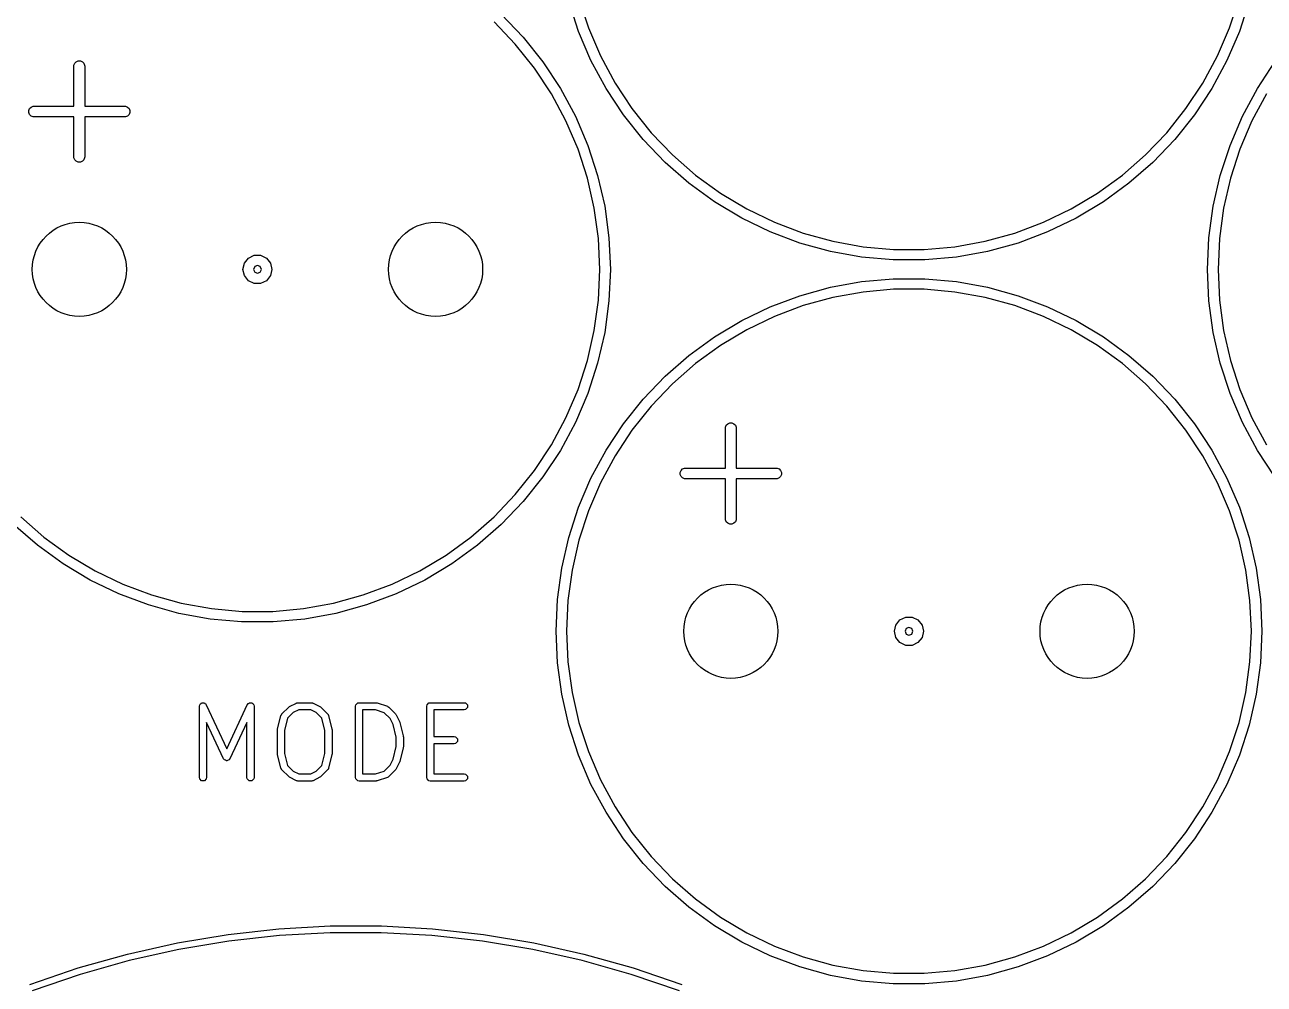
# Model space of a CAD drawing. Extents: x 0.11 to 3.93, y 0.1 to 4.17.
# Drawn here: x 0.721 to 1.405, y 2.981 to 3.512 of the extents above; entities that cross this region are included whole.
import ezdxf

# ---------------------------------------------------------------- set-up
doc = ezdxf.new("R2010")
doc.units = 0
doc.header["$MEASUREMENT"] = 0
doc.layers.add('BLACK', color=7, linetype='CONTINUOUS')

msp = doc.modelspace()

# ---------------------------------------------------------------- linework, layer by layer
at = {"layer": 'BLACK', "linetype": 'CONTINUOUS'}
for p, q in [((1.02657, 3.50786), (1.02116, 3.5245)), ((1.02676, 3.52605), (1.03201, 3.5099)), ((1.38626, 3.5099), (1.39151, 3.52605)), ((1.39711, 3.5245), (1.3917, 3.50786)), ((0.98389, 3.51732), (0.99598, 3.50468)), ((0.99161, 3.50085), (0.97988, 3.51312)), ((1.03344, 3.49177), (1.02657, 3.50786)), ((1.03201, 3.5099), (1.03868, 3.49429)), ((1.37959, 3.49429), (1.38626, 3.5099)), ((1.3917, 3.50786), (1.38482, 3.49177)), ((1.00219, 3.48758), (0.99161, 3.50085)), ((0.99598, 3.50468), (1.00689, 3.491)), ((1.03868, 3.49429), (1.04672, 3.47934)), ((1.37154, 3.47934), (1.37959, 3.49429)), ((0.74771, 3.48858), (0.74777, 3.48917)), ((0.74771, 3.46658), (0.74771, 3.48858)), ((0.74777, 3.48917), (0.74821, 3.49025)), ((0.74821, 3.49025), (0.74904, 3.49108)), ((0.74904, 3.49108), (0.75012, 3.49153)), ((0.75012, 3.49153), (0.75129, 3.49153)), ((0.75129, 3.49153), (0.75238, 3.49108)), ((0.75238, 3.49108), (0.7532, 3.49025)), ((0.7532, 3.49025), (0.75365, 3.48917)), ((0.75365, 3.48917), (0.75371, 3.48858)), ((0.75371, 3.48858), (0.75371, 3.46658)), ((1.01154, 3.47341), (1.00219, 3.48758)), ((1.00689, 3.491), (1.01653, 3.47639)), ((1.04174, 3.47636), (1.03344, 3.49177)), ((1.38482, 3.49177), (1.37653, 3.47636)), ((1.40174, 3.47639), (1.41138, 3.491)), ((1.04672, 3.47934), (1.05608, 3.46517)), ((1.36219, 3.46517), (1.37154, 3.47934)), ((1.01959, 3.45846), (1.01154, 3.47341)), ((1.01653, 3.47639), (1.02482, 3.46099)), ((1.05138, 3.46176), (1.04174, 3.47636)), ((1.37653, 3.47636), (1.36689, 3.46176)), ((1.39344, 3.46099), (1.40174, 3.47639)), ((1.40672, 3.47341), (1.39868, 3.45846)), ((0.72321, 3.46525), (0.72404, 3.46608)), ((0.72404, 3.46608), (0.72512, 3.46653)), ((0.72512, 3.46653), (0.72571, 3.46658)), ((0.72571, 3.46658), (0.74771, 3.46658)), ((0.75371, 3.46658), (0.77571, 3.46658)), ((0.77571, 3.46658), (0.77629, 3.46653)), ((0.77629, 3.46653), (0.77738, 3.46608)), ((0.77738, 3.46608), (0.7782, 3.46525)), ((0.72277, 3.46417), (0.72321, 3.46525)), ((0.72277, 3.463), (0.72277, 3.46417)), ((0.72321, 3.46192), (0.72277, 3.463)), ((0.72404, 3.46109), (0.72321, 3.46192)), ((0.72512, 3.46064), (0.72404, 3.46109)), ((0.72571, 3.46058), (0.72512, 3.46064)), ((0.74771, 3.46058), (0.72571, 3.46058)), ((0.74771, 3.43858), (0.74771, 3.46058)), ((0.77571, 3.46058), (0.75371, 3.46058)), ((0.75371, 3.46058), (0.75371, 3.43858)), ((0.77629, 3.46064), (0.77571, 3.46058)), ((0.77738, 3.46109), (0.77629, 3.46064)), ((0.7782, 3.46192), (0.77738, 3.46109)), ((0.7782, 3.46525), (0.77865, 3.46417)), ((0.77865, 3.463), (0.7782, 3.46192)), ((0.77865, 3.46417), (0.77865, 3.463)), ((1.02482, 3.46099), (1.0317, 3.4449)), ((1.06228, 3.44808), (1.05138, 3.46176)), ((1.05608, 3.46517), (1.06666, 3.4519)), ((1.35161, 3.4519), (1.36219, 3.46517)), ((1.36689, 3.46176), (1.35598, 3.44808)), ((1.38657, 3.4449), (1.39344, 3.46099)), ((1.02626, 3.44285), (1.01959, 3.45846)), ((1.06666, 3.4519), (1.07839, 3.43963)), ((1.33988, 3.43963), (1.35161, 3.4519)), ((1.39868, 3.45846), (1.39201, 3.44285)), ((1.0317, 3.4449), (1.03711, 3.42826)), ((1.07438, 3.43543), (1.06228, 3.44808)), ((1.35598, 3.44808), (1.34389, 3.43543)), ((1.38116, 3.42826), (1.38657, 3.4449)), ((0.74777, 3.438), (0.74771, 3.43858)), ((0.74821, 3.43692), (0.74777, 3.438)), ((0.75365, 3.438), (0.7532, 3.43692)), ((0.75371, 3.43858), (0.75365, 3.438)), ((1.03151, 3.42671), (1.02626, 3.44285)), ((1.07839, 3.43963), (1.09118, 3.42846)), ((1.32709, 3.42846), (1.33988, 3.43963)), ((1.39201, 3.44285), (1.38676, 3.42671)), ((0.74904, 3.43609), (0.74821, 3.43692)), ((0.75012, 3.43564), (0.74904, 3.43609)), ((0.75129, 3.43564), (0.75012, 3.43564)), ((0.75238, 3.43609), (0.75129, 3.43564)), ((0.7532, 3.43692), (0.75238, 3.43609)), ((1.08755, 3.42392), (1.07438, 3.43543)), ((1.34389, 3.43543), (1.33071, 3.42392)), ((1.03528, 3.41016), (1.03151, 3.42671)), ((1.03711, 3.42826), (1.041, 3.4112)), ((1.09118, 3.42846), (1.10491, 3.41848)), ((1.31336, 3.41848), (1.32709, 3.42846)), ((1.37727, 3.4112), (1.38116, 3.42826)), ((1.38676, 3.42671), (1.38298, 3.41016)), ((1.10171, 3.41364), (1.08755, 3.42392)), ((1.10491, 3.41848), (1.11948, 3.40978)), ((1.29879, 3.40978), (1.31336, 3.41848)), ((1.33071, 3.42392), (1.31656, 3.41364)), ((1.041, 3.4112), (1.04335, 3.39386)), ((1.11673, 3.40466), (1.10171, 3.41364)), ((1.31656, 3.41364), (1.30154, 3.40466)), ((1.37492, 3.39386), (1.37727, 3.4112)), ((1.03756, 3.39334), (1.03528, 3.41016)), ((1.13249, 3.39707), (1.11673, 3.40466)), ((1.11948, 3.40978), (1.13478, 3.40241)), ((1.28349, 3.40241), (1.29879, 3.40978)), ((1.30154, 3.40466), (1.28577, 3.39707)), ((1.38298, 3.41016), (1.3807, 3.39334)), ((1.14888, 3.39092), (1.13249, 3.39707)), ((1.13478, 3.40241), (1.15067, 3.39645)), ((1.2676, 3.39645), (1.28349, 3.40241)), ((1.28577, 3.39707), (1.26939, 3.39092)), ((1.03832, 3.37638), (1.03756, 3.39334)), ((1.04335, 3.39386), (1.04413, 3.37638)), ((1.16574, 3.38627), (1.14888, 3.39092)), ((1.15067, 3.39645), (1.16704, 3.39193)), ((1.16704, 3.39193), (1.18374, 3.3889)), ((1.23453, 3.3889), (1.25123, 3.39193)), ((1.25123, 3.39193), (1.2676, 3.39645)), ((1.26939, 3.39092), (1.25253, 3.38627)), ((1.37413, 3.37638), (1.37492, 3.39386)), ((1.3807, 3.39334), (1.37994, 3.37638)), ((0.84415, 3.38263), (0.84735, 3.38418)), ((0.84735, 3.38418), (0.85091, 3.38418)), ((0.85091, 3.38418), (0.85412, 3.38263)), ((1.18296, 3.38314), (1.16574, 3.38627)), ((1.18374, 3.3889), (1.20065, 3.38738)), ((1.20065, 3.38738), (1.21762, 3.38738)), ((1.21762, 3.38738), (1.23453, 3.3889)), ((1.25253, 3.38627), (1.23531, 3.38314)), ((0.84113, 3.37638), (0.84193, 3.37985)), ((0.84193, 3.37291), (0.84113, 3.37638)), ((0.84193, 3.37985), (0.84415, 3.38263)), ((0.8476, 3.37791), (0.84697, 3.37638)), ((0.84697, 3.37638), (0.8476, 3.37485)), ((0.84913, 3.37854), (0.8476, 3.37791)), ((0.85066, 3.37791), (0.84913, 3.37854)), ((0.8513, 3.37638), (0.85066, 3.37791)), ((0.85066, 3.37485), (0.8513, 3.37638)), ((0.85412, 3.38263), (0.85634, 3.37985)), ((0.85634, 3.37985), (0.85713, 3.37638)), ((0.85713, 3.37638), (0.85634, 3.37291)), ((1.03756, 3.35942), (1.03832, 3.37638)), ((1.04413, 3.37638), (1.04335, 3.3589)), ((1.20039, 3.38157), (1.18296, 3.38314)), ((1.21788, 3.38157), (1.20039, 3.38157)), ((1.23531, 3.38314), (1.21788, 3.38157)), ((1.37492, 3.3589), (1.37413, 3.37638)), ((1.37994, 3.37638), (1.3807, 3.35942)), ((0.84415, 3.37012), (0.84193, 3.37291)), ((0.84735, 3.36858), (0.84415, 3.37012)), ((0.8476, 3.37485), (0.84913, 3.37421)), ((0.84913, 3.37421), (0.85066, 3.37485)), ((0.85412, 3.37012), (0.85091, 3.36858)), ((0.85634, 3.37291), (0.85412, 3.37012)), ((1.16574, 3.36649), (1.18296, 3.36961)), ((1.18296, 3.36961), (1.20039, 3.37118)), ((1.20039, 3.37118), (1.21788, 3.37118)), ((1.21788, 3.37118), (1.23531, 3.36961)), ((1.23531, 3.36961), (1.25253, 3.36649)), ((0.85091, 3.36858), (0.84735, 3.36858)), ((1.14888, 3.36183), (1.16574, 3.36649)), ((1.18374, 3.36386), (1.16704, 3.36083)), ((1.20065, 3.36538), (1.18374, 3.36386)), ((1.21762, 3.36538), (1.20065, 3.36538)), ((1.23453, 3.36386), (1.21762, 3.36538)), ((1.25123, 3.36083), (1.23453, 3.36386)), ((1.25253, 3.36649), (1.26939, 3.36183)), ((1.03528, 3.3426), (1.03756, 3.35942)), ((1.04335, 3.3589), (1.041, 3.34156)), ((1.13249, 3.35569), (1.14888, 3.36183)), ((1.15067, 3.35631), (1.13478, 3.35034)), ((1.16704, 3.36083), (1.15067, 3.35631)), ((1.2676, 3.35631), (1.25123, 3.36083)), ((1.28349, 3.35034), (1.2676, 3.35631)), ((1.26939, 3.36183), (1.28577, 3.35569)), ((1.37727, 3.34156), (1.37492, 3.3589)), ((1.3807, 3.35942), (1.38298, 3.3426)), ((1.11673, 3.34809), (1.13249, 3.35569)), ((1.13478, 3.35034), (1.11948, 3.34298)), ((1.29879, 3.34298), (1.28349, 3.35034)), ((1.28577, 3.35569), (1.30154, 3.34809)), ((1.03151, 3.32605), (1.03528, 3.3426)), ((1.10171, 3.33912), (1.11673, 3.34809)), ((1.11948, 3.34298), (1.10491, 3.33427)), ((1.31336, 3.33427), (1.29879, 3.34298)), ((1.30154, 3.34809), (1.31656, 3.33912)), ((1.38298, 3.3426), (1.38676, 3.32605)), ((1.041, 3.34156), (1.03711, 3.3245)), ((1.08755, 3.32884), (1.10171, 3.33912)), ((1.31656, 3.33912), (1.33071, 3.32884)), ((1.38116, 3.3245), (1.37727, 3.34156)), ((1.07438, 3.31732), (1.08755, 3.32884)), ((1.10491, 3.33427), (1.09118, 3.32429)), ((1.32709, 3.32429), (1.31336, 3.33427)), ((1.33071, 3.32884), (1.34389, 3.31732)), ((1.02626, 3.3099), (1.03151, 3.32605)), ((1.03711, 3.3245), (1.0317, 3.30786)), ((1.09118, 3.32429), (1.07839, 3.31312)), ((1.33988, 3.31312), (1.32709, 3.32429)), ((1.38657, 3.30786), (1.38116, 3.3245)), ((1.38676, 3.32605), (1.39201, 3.3099)), ((1.06228, 3.30468), (1.07438, 3.31732)), ((1.34389, 3.31732), (1.35598, 3.30468)), ((1.01959, 3.29429), (1.02626, 3.3099)), ((1.0317, 3.30786), (1.02482, 3.29177)), ((1.07839, 3.31312), (1.06666, 3.30085)), ((1.35161, 3.30085), (1.33988, 3.31312)), ((1.39344, 3.29177), (1.38657, 3.30786)), ((1.39201, 3.3099), (1.39868, 3.29429)), ((1.05138, 3.291), (1.06228, 3.30468)), ((1.35598, 3.30468), (1.36689, 3.291)), ((1.01154, 3.27934), (1.01959, 3.29429)), ((1.06666, 3.30085), (1.05608, 3.28758)), ((1.36219, 3.28758), (1.35161, 3.30085)), ((1.39868, 3.29429), (1.40672, 3.27934)), ((1.02482, 3.29177), (1.01653, 3.27636)), ((1.04174, 3.27639), (1.05138, 3.291)), ((1.05608, 3.28758), (1.04672, 3.27341)), ((1.10771, 3.28858), (1.10777, 3.28917)), ((1.10771, 3.26658), (1.10771, 3.28858)), ((1.10777, 3.28917), (1.10821, 3.29025)), ((1.10821, 3.29025), (1.10904, 3.29108)), ((1.10904, 3.29108), (1.11012, 3.29153)), ((1.11012, 3.29153), (1.11129, 3.29153)), ((1.11129, 3.29153), (1.11238, 3.29108)), ((1.11238, 3.29108), (1.1132, 3.29025)), ((1.1132, 3.29025), (1.11365, 3.28917)), ((1.11365, 3.28917), (1.11371, 3.28858)), ((1.11371, 3.28858), (1.11371, 3.26658)), ((1.37154, 3.27341), (1.36219, 3.28758)), ((1.36689, 3.291), (1.37653, 3.27639)), ((1.40174, 3.27636), (1.39344, 3.29177)), ((1.00219, 3.26517), (1.01154, 3.27934)), ((1.01653, 3.27636), (1.00689, 3.26176)), ((1.03344, 3.26099), (1.04174, 3.27639)), ((1.37653, 3.27639), (1.38482, 3.26099)), ((1.41138, 3.26176), (1.40174, 3.27636)), ((1.04672, 3.27341), (1.03868, 3.25846)), ((1.37959, 3.25846), (1.37154, 3.27341)), ((0.99161, 3.2519), (1.00219, 3.26517)), ((1.00689, 3.26176), (0.99598, 3.24808)), ((1.02657, 3.2449), (1.03344, 3.26099)), ((1.08277, 3.26417), (1.08321, 3.26525)), ((1.08277, 3.263), (1.08277, 3.26417)), ((1.08321, 3.26192), (1.08277, 3.263)), ((1.08321, 3.26525), (1.08404, 3.26608)), ((1.08404, 3.26109), (1.08321, 3.26192)), ((1.08404, 3.26608), (1.08512, 3.26653)), ((1.08512, 3.26064), (1.08404, 3.26109)), ((1.08512, 3.26653), (1.08571, 3.26658)), ((1.08571, 3.26058), (1.08512, 3.26064)), ((1.08571, 3.26658), (1.10771, 3.26658)), ((1.10771, 3.26058), (1.08571, 3.26058)), ((1.10771, 3.23858), (1.10771, 3.26058)), ((1.11371, 3.26658), (1.13571, 3.26658)), ((1.13571, 3.26058), (1.11371, 3.26058)), ((1.11371, 3.26058), (1.11371, 3.23858)), ((1.13571, 3.26658), (1.13629, 3.26653)), ((1.13629, 3.26064), (1.13571, 3.26058)), ((1.13629, 3.26653), (1.13738, 3.26608)), ((1.13738, 3.26109), (1.13629, 3.26064)), ((1.13738, 3.26608), (1.1382, 3.26525)), ((1.1382, 3.26192), (1.13738, 3.26109)), ((1.1382, 3.26525), (1.13865, 3.26417)), ((1.13865, 3.263), (1.1382, 3.26192)), ((1.13865, 3.26417), (1.13865, 3.263)), ((1.38482, 3.26099), (1.3917, 3.2449)), ((1.03868, 3.25846), (1.03201, 3.24285)), ((1.38626, 3.24285), (1.37959, 3.25846)), ((0.97988, 3.23963), (0.99161, 3.2519)), ((0.99598, 3.24808), (0.98389, 3.23543)), ((0.71839, 3.23963), (0.73118, 3.22846)), ((0.96709, 3.22846), (0.97988, 3.23963)), ((1.02116, 3.22826), (1.02657, 3.2449)), ((1.03201, 3.24285), (1.02676, 3.22671)), ((1.39151, 3.22671), (1.38626, 3.24285)), ((1.3917, 3.2449), (1.39711, 3.22826)), ((0.72755, 3.22392), (0.71438, 3.23543)), ((0.98389, 3.23543), (0.97071, 3.22392)), ((1.10777, 3.238), (1.10771, 3.23858)), ((1.10821, 3.23692), (1.10777, 3.238)), ((1.10904, 3.23609), (1.10821, 3.23692)), ((1.11012, 3.23564), (1.10904, 3.23609)), ((1.11129, 3.23564), (1.11012, 3.23564)), ((1.11238, 3.23609), (1.11129, 3.23564)), ((1.1132, 3.23692), (1.11238, 3.23609)), ((1.11365, 3.238), (1.1132, 3.23692)), ((1.11371, 3.23858), (1.11365, 3.238)), ((0.73118, 3.22846), (0.74491, 3.21848)), ((0.95336, 3.21848), (0.96709, 3.22846)), ((1.01727, 3.2112), (1.02116, 3.22826)), ((1.02676, 3.22671), (1.02298, 3.21016)), ((1.39528, 3.21016), (1.39151, 3.22671)), ((1.39711, 3.22826), (1.401, 3.2112)), ((0.74171, 3.21364), (0.72755, 3.22392)), ((0.97071, 3.22392), (0.95656, 3.21364)), ((0.75673, 3.20466), (0.74171, 3.21364)), ((0.74491, 3.21848), (0.75948, 3.20978)), ((0.93879, 3.20978), (0.95336, 3.21848)), ((0.95656, 3.21364), (0.94154, 3.20466)), ((0.75948, 3.20978), (0.77478, 3.20241)), ((0.92349, 3.20241), (0.93879, 3.20978)), ((1.01492, 3.19386), (1.01727, 3.2112)), ((1.02298, 3.21016), (1.0207, 3.19334)), ((1.39756, 3.19334), (1.39528, 3.21016)), ((1.401, 3.2112), (1.40335, 3.19386)), ((0.77249, 3.19707), (0.75673, 3.20466)), ((0.77478, 3.20241), (0.79067, 3.19645)), ((0.9076, 3.19645), (0.92349, 3.20241)), ((0.94154, 3.20466), (0.92577, 3.19707)), ((0.78888, 3.19092), (0.77249, 3.19707)), ((0.79067, 3.19645), (0.80703, 3.19193)), ((0.80703, 3.19193), (0.82374, 3.1889)), ((0.87453, 3.1889), (0.89123, 3.19193)), ((0.89123, 3.19193), (0.9076, 3.19645)), ((0.92577, 3.19707), (0.90939, 3.19092)), ((1.01413, 3.17638), (1.01492, 3.19386)), ((1.0207, 3.19334), (1.01994, 3.17638)), ((1.39832, 3.17638), (1.39756, 3.19334)), ((1.40335, 3.19386), (1.40413, 3.17638)), ((0.80574, 3.18627), (0.78888, 3.19092)), ((0.82296, 3.18314), (0.80574, 3.18627)), ((0.82374, 3.1889), (0.84065, 3.18738)), ((0.84065, 3.18738), (0.85762, 3.18738)), ((0.85762, 3.18738), (0.87453, 3.1889)), ((0.89253, 3.18627), (0.87531, 3.18314)), ((0.90939, 3.19092), (0.89253, 3.18627)), ((0.84039, 3.18157), (0.82296, 3.18314)), ((0.85788, 3.18157), (0.84039, 3.18157)), ((0.87531, 3.18314), (0.85788, 3.18157)), ((1.20113, 3.17638), (1.20193, 3.17985)), ((1.20193, 3.17985), (1.20415, 3.18263)), ((1.20415, 3.18263), (1.20735, 3.18418)), ((1.2076, 3.17791), (1.20697, 3.17638)), ((1.20735, 3.18418), (1.21091, 3.18418)), ((1.20913, 3.17854), (1.2076, 3.17791)), ((1.21066, 3.17791), (1.20913, 3.17854)), ((1.2113, 3.17638), (1.21066, 3.17791)), ((1.21091, 3.18418), (1.21412, 3.18263)), ((1.21412, 3.18263), (1.21634, 3.17985)), ((1.21634, 3.17985), (1.21713, 3.17638)), ((1.01492, 3.1589), (1.01413, 3.17638)), ((1.01994, 3.17638), (1.0207, 3.15942)), ((1.20193, 3.17291), (1.20113, 3.17638)), ((1.20415, 3.17012), (1.20193, 3.17291)), ((1.20697, 3.17638), (1.2076, 3.17485)), ((1.2076, 3.17485), (1.20913, 3.17421)), ((1.20913, 3.17421), (1.21066, 3.17485)), ((1.21066, 3.17485), (1.2113, 3.17638)), ((1.21634, 3.17291), (1.21412, 3.17012)), ((1.21713, 3.17638), (1.21634, 3.17291)), ((1.39756, 3.15942), (1.39832, 3.17638)), ((1.40413, 3.17638), (1.40335, 3.1589)), ((1.20735, 3.16858), (1.20415, 3.17012)), ((1.21091, 3.16858), (1.20735, 3.16858)), ((1.21412, 3.17012), (1.21091, 3.16858)), ((1.01727, 3.14156), (1.01492, 3.1589)), ((1.0207, 3.15942), (1.02298, 3.1426)), ((1.39528, 3.1426), (1.39756, 3.15942)), ((1.40335, 3.1589), (1.401, 3.14156)), ((0.81799, 3.13646), (0.8183, 3.13676)), ((0.8183, 3.13676), (0.81865, 3.13676)), ((0.81865, 3.13676), (0.81896, 3.13691)), ((0.81896, 3.13691), (0.81937, 3.13676)), ((0.81937, 3.13676), (0.8198, 3.13676)), ((0.8198, 3.13676), (0.82005, 3.13652)), ((0.8443, 3.13652), (0.84454, 3.13676)), ((0.84454, 3.13676), (0.84498, 3.13676)), ((0.84498, 3.13676), (0.84538, 3.13691)), ((0.84538, 3.13691), (0.8457, 3.13676)), ((0.8457, 3.13676), (0.84605, 3.13676)), ((0.84605, 3.13676), (0.84636, 3.13646)), ((0.86691, 3.13483), (0.87066, 3.1367)), ((0.87066, 3.1367), (0.87076, 3.13673)), ((0.87076, 3.13673), (0.87079, 3.13676)), ((0.87079, 3.13676), (0.8711, 3.13682)), ((0.8711, 3.13682), (0.8714, 3.13691)), ((0.8714, 3.13691), (0.87145, 3.13689)), ((0.87145, 3.13689), (0.87154, 3.13691)), ((0.87154, 3.13691), (0.87904, 3.13691)), ((0.87904, 3.13691), (0.87914, 3.13689)), ((0.87914, 3.13689), (0.87918, 3.13691)), ((0.87918, 3.13691), (0.87949, 3.13682)), ((0.87949, 3.13682), (0.8798, 3.13676)), ((0.8798, 3.13676), (0.87983, 3.13673)), ((0.87983, 3.13673), (0.87992, 3.1367)), ((0.87992, 3.1367), (0.88367, 3.13483)), ((0.90347, 3.1357), (0.90454, 3.13676)), ((0.90454, 3.13676), (0.90529, 3.13691)), ((0.90529, 3.13691), (0.91466, 3.13691)), ((0.91466, 3.13691), (0.91497, 3.13685)), ((0.91497, 3.13685), (0.91529, 3.13681)), ((0.91529, 3.13681), (0.92091, 3.13494)), ((0.94284, 3.1357), (0.94391, 3.13676)), ((0.94391, 3.13676), (0.94466, 3.13691)), ((0.94466, 3.13691), (0.96341, 3.13691)), ((0.96341, 3.13691), (0.96416, 3.13676)), ((0.96416, 3.13676), (0.96523, 3.1357)), ((1.02116, 3.1245), (1.01727, 3.14156)), ((1.02298, 3.1426), (1.02676, 3.12605)), ((1.39151, 3.12605), (1.39528, 3.1426)), ((1.401, 3.14156), (1.39711, 3.1245)), ((0.81708, 3.13494), (0.81723, 3.1357)), ((0.81708, 3.09557), (0.81708, 3.13494)), ((0.81723, 3.1357), (0.81748, 3.13594)), ((0.81748, 3.13594), (0.8176, 3.13627)), ((0.8176, 3.13627), (0.81799, 3.13646)), ((0.82005, 3.13652), (0.82038, 3.1364)), ((0.82038, 3.1364), (0.82083, 3.13578)), ((0.82083, 3.13578), (0.83217, 3.11148)), ((0.83217, 3.11148), (0.84351, 3.13578)), ((0.84351, 3.13578), (0.84397, 3.1364)), ((0.84397, 3.1364), (0.8443, 3.13652)), ((0.84636, 3.13646), (0.84675, 3.13627)), ((0.84675, 3.13627), (0.84687, 3.13594)), ((0.84687, 3.13594), (0.84712, 3.1357)), ((0.84712, 3.1357), (0.84727, 3.13494)), ((0.84727, 3.13494), (0.84727, 3.09557)), ((0.86026, 3.1223), (0.86214, 3.1298)), ((0.86214, 3.1298), (0.86223, 3.12999)), ((0.86223, 3.13007), (0.86236, 3.13027)), ((0.86223, 3.12999), (0.86223, 3.13007)), ((0.86236, 3.13027), (0.86246, 3.13049)), ((0.86246, 3.13049), (0.86253, 3.13053)), ((0.86253, 3.13053), (0.86265, 3.13071)), ((0.86265, 3.13071), (0.8664, 3.13446)), ((0.86896, 3.13145), (0.86582, 3.12831)), ((0.8664, 3.13446), (0.86666, 3.13464)), ((0.86666, 3.13464), (0.86691, 3.13483)), ((0.87201, 3.13298), (0.86896, 3.13145)), ((0.87858, 3.13298), (0.87201, 3.13298)), ((0.88163, 3.13145), (0.87858, 3.13298)), ((0.88476, 3.12831), (0.88163, 3.13145)), ((0.88367, 3.13483), (0.88392, 3.13464)), ((0.88392, 3.13464), (0.88418, 3.13446)), ((0.88418, 3.13446), (0.88793, 3.13071)), ((0.88793, 3.13071), (0.88805, 3.13053)), ((0.88805, 3.13053), (0.88812, 3.13049)), ((0.88812, 3.13049), (0.88823, 3.13027)), ((0.88823, 3.13027), (0.88836, 3.13007)), ((0.88836, 3.13007), (0.88836, 3.12999)), ((0.88836, 3.12999), (0.88845, 3.1298)), ((0.88845, 3.1298), (0.89033, 3.1223)), ((0.90332, 3.13494), (0.90347, 3.1357)), ((0.90332, 3.09557), (0.90332, 3.13494)), ((0.91434, 3.13298), (0.90726, 3.13298)), ((0.90726, 3.13298), (0.90726, 3.09754)), ((0.91922, 3.13135), (0.91434, 3.13298)), ((0.92242, 3.12815), (0.91922, 3.13135)), ((0.92091, 3.13494), (0.921, 3.13489)), ((0.921, 3.13489), (0.92104, 3.13489)), ((0.92104, 3.13489), (0.9213, 3.13471)), ((0.9213, 3.13471), (0.92158, 3.13456)), ((0.92158, 3.13456), (0.9216, 3.13452)), ((0.9216, 3.13452), (0.92168, 3.13446)), ((0.92168, 3.13446), (0.92543, 3.13071)), ((0.92543, 3.13071), (0.9256, 3.13045)), ((0.9256, 3.13045), (0.9258, 3.1302)), ((0.9258, 3.1302), (0.92767, 3.12645)), ((0.94269, 3.13494), (0.94284, 3.1357)), ((0.94269, 3.09557), (0.94269, 3.13494)), ((0.96341, 3.13298), (0.94663, 3.13298)), ((0.94663, 3.13298), (0.94663, 3.11816)), ((0.96416, 3.13313), (0.96341, 3.13298)), ((0.96523, 3.13419), (0.96416, 3.13313)), ((0.96523, 3.1357), (0.96523, 3.13419)), ((0.83039, 3.10599), (0.82102, 3.12607)), ((0.82102, 3.12607), (0.82102, 3.09557)), ((0.84333, 3.12607), (0.83396, 3.10599)), ((0.84333, 3.09557), (0.84333, 3.12607)), ((0.86582, 3.12831), (0.86414, 3.12158)), ((0.88645, 3.12158), (0.88476, 3.12831)), ((0.92405, 3.12488), (0.92242, 3.12815)), ((0.92582, 3.11783), (0.92405, 3.12488)), ((0.92767, 3.12645), (0.92773, 3.12624)), ((0.92773, 3.12624), (0.92782, 3.12605)), ((0.92782, 3.12605), (0.9297, 3.11855)), ((1.02657, 3.10786), (1.02116, 3.1245)), ((1.02676, 3.12605), (1.03201, 3.1099)), ((1.38626, 3.1099), (1.39151, 3.12605)), ((1.39711, 3.1245), (1.3917, 3.10786)), ((0.8602, 3.12182), (0.86025, 3.12206)), ((0.8602, 3.1087), (0.8602, 3.12182)), ((0.86025, 3.12206), (0.86026, 3.1223)), ((0.86414, 3.12158), (0.86414, 3.10894)), ((0.88645, 3.10894), (0.88645, 3.12158)), ((0.89033, 3.1223), (0.89034, 3.12206)), ((0.89034, 3.12206), (0.89039, 3.12182)), ((0.89039, 3.12182), (0.89039, 3.1087)), ((0.92582, 3.11269), (0.92582, 3.11783)), ((0.9297, 3.11855), (0.92971, 3.11831)), ((0.92971, 3.11831), (0.92976, 3.11807)), ((0.92976, 3.11807), (0.92976, 3.11245)), ((0.94663, 3.11816), (0.95778, 3.11816)), ((0.95778, 3.11816), (0.95854, 3.11802)), ((0.95854, 3.11802), (0.9596, 3.11695)), ((0.9596, 3.11695), (0.9596, 3.11544)), ((0.92405, 3.10564), (0.92582, 3.11269)), ((0.9297, 3.11197), (0.92782, 3.10447)), ((0.92971, 3.11221), (0.9297, 3.11197)), ((0.92976, 3.11245), (0.92971, 3.11221)), ((0.95778, 3.11423), (0.94663, 3.11423)), ((0.94663, 3.11423), (0.94663, 3.09754)), ((0.95854, 3.11438), (0.95778, 3.11423)), ((0.9596, 3.11544), (0.95854, 3.11438)), ((1.03201, 3.1099), (1.03868, 3.09429)), ((1.37959, 3.09429), (1.38626, 3.1099)), ((0.83069, 3.10558), (0.83039, 3.10599)), ((0.83072, 3.10549), (0.83069, 3.10558)), ((0.83077, 3.10547), (0.83072, 3.10549)), ((0.83084, 3.10537), (0.83077, 3.10547)), ((0.83148, 3.10514), (0.83084, 3.10537)), ((0.83209, 3.10486), (0.83148, 3.10514)), ((0.83217, 3.10489), (0.83209, 3.10486)), ((0.83226, 3.10486), (0.83217, 3.10489)), ((0.83287, 3.10514), (0.83226, 3.10486)), ((0.8335, 3.10537), (0.83287, 3.10514)), ((0.83358, 3.10547), (0.8335, 3.10537)), ((0.83363, 3.10549), (0.83358, 3.10547)), ((0.83366, 3.10558), (0.83363, 3.10549)), ((0.83396, 3.10599), (0.83366, 3.10558)), ((0.86025, 3.10846), (0.8602, 3.1087)), ((0.86026, 3.10822), (0.86025, 3.10846)), ((0.86214, 3.10072), (0.86026, 3.10822)), ((0.86414, 3.10894), (0.86582, 3.1022)), ((0.88476, 3.1022), (0.88645, 3.10894)), ((0.89033, 3.10822), (0.88845, 3.10072)), ((0.89034, 3.10846), (0.89033, 3.10822)), ((0.89039, 3.1087), (0.89034, 3.10846)), ((0.92242, 3.10236), (0.92405, 3.10564)), ((0.92767, 3.10407), (0.9258, 3.10032)), ((0.92773, 3.10428), (0.92767, 3.10407)), ((0.92782, 3.10447), (0.92773, 3.10428)), ((1.03344, 3.09177), (1.02657, 3.10786)), ((1.3917, 3.10786), (1.38482, 3.09177)), ((0.81723, 3.09482), (0.81708, 3.09557)), ((0.82102, 3.09557), (0.82087, 3.09482)), ((0.84348, 3.09482), (0.84333, 3.09557)), ((0.84727, 3.09557), (0.84712, 3.09482)), ((0.86223, 3.10053), (0.86214, 3.10072)), ((0.86223, 3.10045), (0.86223, 3.10053)), ((0.86236, 3.10024), (0.86223, 3.10045)), ((0.86246, 3.10003), (0.86236, 3.10024)), ((0.86253, 3.09998), (0.86246, 3.10003)), ((0.86265, 3.09981), (0.86253, 3.09998)), ((0.8664, 3.09606), (0.86265, 3.09981)), ((0.86582, 3.1022), (0.86896, 3.09907)), ((0.86666, 3.09588), (0.8664, 3.09606)), ((0.86691, 3.09569), (0.86666, 3.09588)), ((0.87066, 3.09381), (0.86691, 3.09569)), ((0.86896, 3.09907), (0.87201, 3.09754)), ((0.87201, 3.09754), (0.87858, 3.09754)), ((0.87858, 3.09754), (0.88163, 3.09907)), ((0.88367, 3.09569), (0.87992, 3.09381)), ((0.88163, 3.09907), (0.88476, 3.1022)), ((0.88392, 3.09588), (0.88367, 3.09569)), ((0.88418, 3.09606), (0.88392, 3.09588)), ((0.88793, 3.09981), (0.88418, 3.09606)), ((0.88805, 3.09998), (0.88793, 3.09981)), ((0.88812, 3.10003), (0.88805, 3.09998)), ((0.88823, 3.10024), (0.88812, 3.10003)), ((0.88836, 3.10045), (0.88823, 3.10024)), ((0.88845, 3.10072), (0.88836, 3.10053)), ((0.88836, 3.10053), (0.88836, 3.10045)), ((0.90347, 3.09482), (0.90332, 3.09557)), ((0.90726, 3.09754), (0.91434, 3.09754)), ((0.91434, 3.09754), (0.91922, 3.09917)), ((0.92091, 3.09558), (0.91529, 3.09371)), ((0.91922, 3.09917), (0.92242, 3.10236)), ((0.921, 3.09563), (0.92091, 3.09558)), ((0.92104, 3.09563), (0.921, 3.09563)), ((0.9213, 3.09581), (0.92104, 3.09563)), ((0.92158, 3.09596), (0.9213, 3.09581)), ((0.9216, 3.096), (0.92158, 3.09596)), ((0.92168, 3.09606), (0.9216, 3.096)), ((0.92543, 3.09981), (0.92168, 3.09606)), ((0.9256, 3.10007), (0.92543, 3.09981)), ((0.9258, 3.10032), (0.9256, 3.10007)), ((0.94284, 3.09482), (0.94269, 3.09557)), ((0.94663, 3.09754), (0.96341, 3.09754)), ((0.96341, 3.09754), (0.96416, 3.09739)), ((0.96416, 3.09739), (0.96523, 3.09633)), ((0.96523, 3.09633), (0.96523, 3.09482)), ((0.8183, 3.09376), (0.81723, 3.09482)), ((0.8198, 3.09376), (0.8183, 3.09376)), ((0.82087, 3.09482), (0.8198, 3.09376)), ((0.84454, 3.09376), (0.84348, 3.09482)), ((0.84605, 3.09376), (0.84454, 3.09376)), ((0.84712, 3.09482), (0.84605, 3.09376)), ((0.87076, 3.09379), (0.87066, 3.09381)), ((0.87079, 3.09376), (0.87076, 3.09379)), ((0.8711, 3.09369), (0.87079, 3.09376)), ((0.8714, 3.09361), (0.8711, 3.09369)), ((0.87145, 3.09362), (0.8714, 3.09361)), ((0.87154, 3.09361), (0.87145, 3.09362)), ((0.87904, 3.09361), (0.87154, 3.09361)), ((0.87914, 3.09362), (0.87904, 3.09361)), ((0.87918, 3.09361), (0.87914, 3.09362)), ((0.87949, 3.09369), (0.87918, 3.09361)), ((0.8798, 3.09376), (0.87949, 3.09369)), ((0.87983, 3.09379), (0.8798, 3.09376)), ((0.87992, 3.09381), (0.87983, 3.09379)), ((0.90454, 3.09376), (0.90347, 3.09482)), ((0.90529, 3.09361), (0.90454, 3.09376)), ((0.91466, 3.09361), (0.90529, 3.09361)), ((0.91497, 3.09367), (0.91466, 3.09361)), ((0.91529, 3.09371), (0.91497, 3.09367)), ((0.94391, 3.09376), (0.94284, 3.09482)), ((0.94466, 3.09361), (0.94391, 3.09376)), ((0.96341, 3.09361), (0.94466, 3.09361)), ((0.96416, 3.09376), (0.96341, 3.09361)), ((0.96523, 3.09482), (0.96416, 3.09376)), ((1.04174, 3.07636), (1.03344, 3.09177)), ((1.03868, 3.09429), (1.04672, 3.07934)), ((1.37154, 3.07934), (1.37959, 3.09429)), ((1.38482, 3.09177), (1.37653, 3.07636)), ((1.05138, 3.06176), (1.04174, 3.07636)), ((1.04672, 3.07934), (1.05608, 3.06517)), ((1.36219, 3.06517), (1.37154, 3.07934)), ((1.37653, 3.07636), (1.36689, 3.06176)), ((1.06228, 3.04808), (1.05138, 3.06176)), ((1.05608, 3.06517), (1.06666, 3.0519)), ((1.35161, 3.0519), (1.36219, 3.06517)), ((1.36689, 3.06176), (1.35598, 3.04808)), ((1.07438, 3.03543), (1.06228, 3.04808)), ((1.06666, 3.0519), (1.07839, 3.03963)), ((1.33988, 3.03963), (1.35161, 3.0519)), ((1.35598, 3.04808), (1.34389, 3.03543)), ((1.08755, 3.02392), (1.07438, 3.03543)), ((1.07839, 3.03963), (1.09118, 3.02846)), ((1.32709, 3.02846), (1.33988, 3.03963)), ((1.34389, 3.03543), (1.33071, 3.02392)), ((1.09118, 3.02846), (1.10491, 3.01848)), ((1.31336, 3.01848), (1.32709, 3.02846)), ((1.10171, 3.01364), (1.08755, 3.02392)), ((1.33071, 3.02392), (1.31656, 3.01364)), ((0.86101, 3.01202), (0.88929, 3.01358)), ((0.88929, 3.01358), (0.9176, 3.01358)), ((0.9176, 3.01358), (0.94587, 3.01202)), ((1.11673, 3.00466), (1.10171, 3.01364)), ((1.10491, 3.01848), (1.11948, 3.00978)), ((1.29879, 3.00978), (1.31336, 3.01848)), ((1.31656, 3.01364), (1.30154, 3.00466)), ((0.80495, 3.00425), (0.83287, 3.00891)), ((0.83287, 3.00891), (0.86101, 3.01202)), ((0.86132, 3.00829), (0.83339, 3.0052)), ((0.88939, 3.00984), (0.86132, 3.00829)), ((0.9175, 3.00984), (0.88939, 3.00984)), ((0.94556, 3.00829), (0.9175, 3.00984)), ((0.9735, 3.0052), (0.94556, 3.00829)), ((0.94587, 3.01202), (0.97401, 3.00891)), ((0.97401, 3.00891), (1.00194, 3.00425)), ((1.11948, 3.00978), (1.13478, 3.00241)), ((1.28349, 3.00241), (1.29879, 3.00978)), ((0.77732, 2.99806), (0.80495, 3.00425)), ((0.80566, 3.00058), (0.77824, 2.99443)), ((0.83339, 3.0052), (0.80566, 3.00058)), ((1.00122, 3.00058), (0.9735, 3.0052)), ((1.02865, 2.99443), (1.00122, 3.00058)), ((1.00194, 3.00425), (1.02957, 2.99806)), ((1.13249, 2.99707), (1.11673, 3.00466)), ((1.13478, 3.00241), (1.15067, 2.99645)), ((1.2676, 2.99645), (1.28349, 3.00241)), ((1.30154, 3.00466), (1.28577, 2.99707)), ((0.75007, 2.99035), (0.77732, 2.99806)), ((0.77824, 2.99443), (0.75119, 2.98678)), ((1.0557, 2.98678), (1.02865, 2.99443)), ((1.02957, 2.99806), (1.05681, 2.99035)), ((1.14888, 2.99092), (1.13249, 2.99707)), ((1.15067, 2.99645), (1.16704, 2.99193)), ((1.25123, 2.99193), (1.2676, 2.99645)), ((1.28577, 2.99707), (1.26939, 2.99092)), ((0.72329, 2.98116), (0.75007, 2.99035)), ((0.75119, 2.98678), (0.7246, 2.97765)), ((1.08228, 2.97765), (1.0557, 2.98678)), ((1.05681, 2.99035), (1.08359, 2.98116)), ((1.16574, 2.98627), (1.14888, 2.99092)), ((1.18296, 2.98314), (1.16574, 2.98627)), ((1.16704, 2.99193), (1.18374, 2.9889)), ((1.18374, 2.9889), (1.20065, 2.98738)), ((1.20065, 2.98738), (1.21762, 2.98738)), ((1.21762, 2.98738), (1.23453, 2.9889)), ((1.23453, 2.9889), (1.25123, 2.99193)), ((1.25253, 2.98627), (1.23531, 2.98314)), ((1.26939, 2.99092), (1.25253, 2.98627)), ((1.20039, 2.98157), (1.18296, 2.98314)), ((1.21788, 2.98157), (1.20039, 2.98157)), ((1.23531, 2.98314), (1.21788, 2.98157))]:
    msp.add_line(p, q, dxfattribs=at)
at = {"layer": 'BLACK'}
for centre in [(0.75071, 3.37638), (0.94756, 3.37638), (1.11071, 3.17638), (1.30756, 3.17638)]:
    msp.add_circle(centre, 0.026, dxfattribs=at)

doc.saveas('drawing.dxf')
